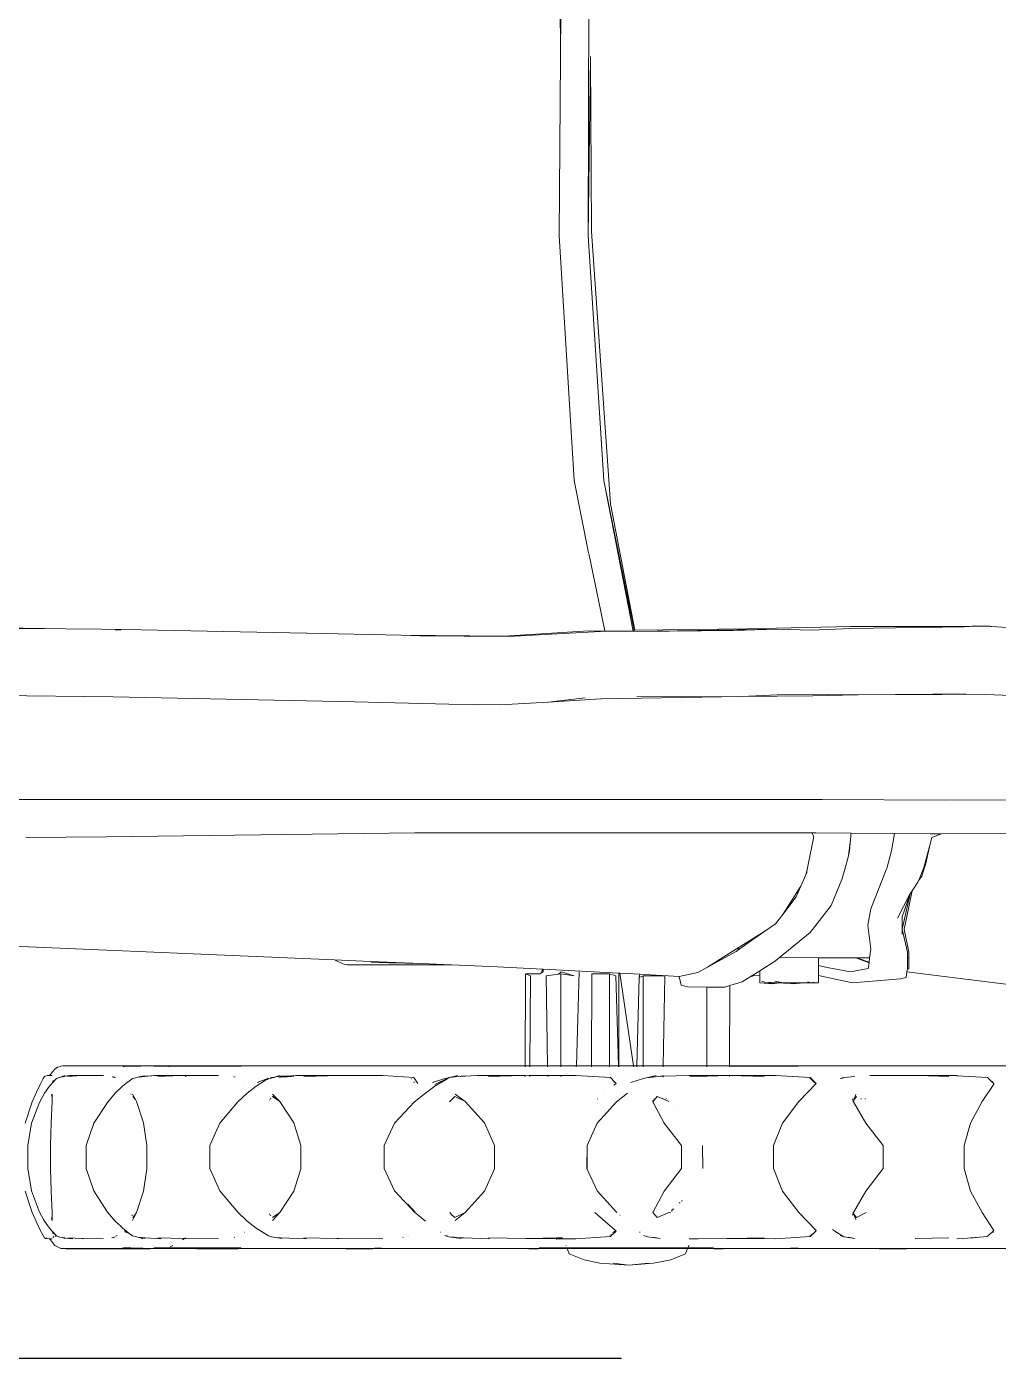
# Model space of a CAD drawing. Header units: metres. Extents: x 167 to 250, y 44 to 219.
# Drawn here: x 213.6885 to 213.88, y 102.3966 to 102.6591 of the extents above; entities that cross this region are included whole.
import ezdxf

# ---------------------------------------------------------------- set-up
doc = ezdxf.new("R2010")
doc.units = ezdxf.units.M
doc.linetypes.add('06-PT1-01$0$HIDDEN2', pattern=[0.1875, 0.125, -0.0625])
doc.layers.add('muros', color=5, linetype='Continuous', lineweight=25)

# ---------------------------------------------------------------- blocks, each defined once
blk = doc.blocks.new('vrefrefrf')
at = {"color": 251, "lineweight": 5, "true_color": 0x636466}
for p, q in [((212.02807, 104.09626), (212.02826, 104.0405)), ((212.0614, 104.07667), (212.05607, 104.03355)), ((212.02137, 104.07166), (212.02147, 104.04136)), ((212.07497, 104.06896), (212.07497, 104.03636)), ((211.98737, 104.06421), (211.98647, 104.05061)), ((212.11177, 104.06606), (212.11177, 104.04996)), ((212.00057, 104.05831), (212.00017, 104.04941)), ((212.11187, 104.05516), (212.11177, 104.04996)), ((212.07813, 104.0507), (212.0782, 104.05082)), ((212.07827, 104.05073), (212.07813, 104.05058)), ((212.07813, 104.0507), (212.07813, 104.05058)), ((212.07857, 104.05106), (212.07827, 104.05073)), ((212.07827, 104.05073), (212.07827, 104.05093)), ((212.07827, 104.05066), (212.07827, 104.05073)), ((212.07857, 104.05106), (212.07867, 104.05106)), ((212.08217, 104.04866), (212.07867, 104.05106)), ((212.10817, 104.05106), (212.10457, 104.04866)), ((212.10847, 104.05073), (212.10817, 104.05106)), ((212.10847, 104.05096), (212.10847, 104.05073)), ((212.10927, 104.04986), (212.10847, 104.05073)), ((211.98646, 104.05022), (211.98637, 104.04711)), ((211.98646, 104.05022), (211.98647, 104.05044)), ((211.98647, 104.04612), (211.98646, 104.05022)), ((211.98647, 104.05061), (211.98647, 104.05044)), ((212.00017, 104.04941), (212.0001, 104.04531)), ((212.07701, 104.04365), (212.07737, 104.04976)), ((212.0781, 104.05049), (212.07737, 104.04976)), ((212.07813, 104.05058), (212.0781, 104.05049)), ((212.08657, 104.04636), (212.08217, 104.04866)), ((212.10457, 104.04866), (212.10027, 104.04636)), ((212.10927, 104.04986), (212.10937, 104.04976)), ((212.10937, 104.04976), (212.1095, 104.04812)), ((212.1095, 104.04812), (212.1096, 104.04755)), ((212.11177, 104.04996), (212.11177, 104.04206)), ((211.98637, 104.04711), (211.98647, 104.04612)), ((211.98647, 104.04612), (211.98657, 104.04511)), ((211.98648, 104.04063), (211.98647, 104.04612)), ((212.00018, 104.04538), (212.0001, 104.04531)), ((212.0001, 104.04531), (212.00012, 104.04289)), ((212.08657, 104.04636), (212.09107, 104.04506)), ((212.09567, 104.04506), (212.10027, 104.04636)), ((212.1096, 104.04755), (212.10957, 104.0473)), ((212.10964, 104.04697), (212.10957, 104.0473)), ((212.10967, 104.04644), (212.10964, 104.04697)), ((212.10967, 104.04636), (212.10967, 104.04644)), ((212.10969, 104.04571), (212.10967, 104.04636)), ((212.10969, 104.04571), (212.10987, 104.04356)), ((211.98657, 104.04511), (211.98663, 104.04063)), ((212.00012, 104.04289), (212.00019, 104.04292)), ((212.00012, 104.04289), (212.00012, 104.04275)), ((212.00012, 104.04275), (212.00019, 104.04279)), ((212.00012, 104.04275), (212.00014, 104.04069)), ((212.07697, 104.04356), (212.07701, 104.04365)), ((212.07697, 104.04356), (212.07697, 104.03586)), ((212.09107, 104.04506), (212.09567, 104.04506)), ((211.98648, 104.04063), (211.98663, 104.04063)), ((211.98648, 104.04057), (211.98648, 104.04063)), ((211.98648, 104.04057), (211.98663, 104.04057)), ((211.98648, 104.0405), (211.98648, 104.04057)), ((211.98663, 104.0405), (211.98648, 104.0405)), ((211.98648, 104.0399), (211.98648, 104.0405)), ((211.98663, 104.04063), (211.98663, 104.04057)), ((211.98663, 104.04057), (211.98663, 104.0405)), ((211.98663, 104.0405), (211.98664, 104.0399)), ((212.00014, 104.04069), (212.0002, 104.04069)), ((212.00014, 104.04069), (212.00014, 104.04063)), ((212.00014, 104.04063), (212.00017, 104.0406)), ((212.00014, 104.04057), (212.00017, 104.0406)), ((212.00014, 104.04057), (212.0002, 104.04057)), ((212.00015, 104.03951), (212.00014, 104.04057)), ((212.00017, 104.0406), (212.0002, 104.04064)), ((212.00017, 104.0406), (212.0002, 104.04057)), ((212.0002, 104.04057), (212.00021, 104.03954)), ((212.02147, 104.04136), (212.02137, 104.01646)), ((212.02897, 104.03856), (212.02826, 104.0405)), ((212.02826, 104.0405), (212.02827, 104.03826)), ((212.07497, 104.03636), (212.07507, 104.04226)), ((212.07697, 104.03586), (212.07717, 104.04196)), ((212.10976, 104.03526), (212.10967, 104.04196)), ((212.11177, 104.04206), (212.11187, 104.03346)), ((212.11177, 104.04206), (212.11177, 104.02496)), ((211.98648, 104.0399), (211.98664, 104.0399)), ((211.98648, 104.03986), (211.98648, 104.0399)), ((211.98648, 104.03986), (211.98664, 104.03986)), ((211.98648, 104.0394), (211.98648, 104.03986)), ((211.98665, 104.0394), (211.98648, 104.0394)), ((211.98648, 104.03899), (211.98648, 104.0394)), ((211.98648, 104.03899), (211.98666, 104.03899)), ((211.98652, 104.0222), (211.98648, 104.03899)), ((211.98664, 104.0399), (211.98664, 104.03986)), ((211.98664, 104.03986), (211.98665, 104.0394)), ((211.98665, 104.0394), (211.98666, 104.03899)), ((211.98666, 104.03899), (211.98677, 104.03121)), ((212.00015, 104.03951), (212.00021, 104.03954)), ((212.00015, 104.03921), (212.00015, 104.03951)), ((212.00021, 104.03925), (212.00015, 104.03921)), ((212.00015, 104.03914), (212.00015, 104.03921)), ((212.00021, 104.03913), (212.00015, 104.03914)), ((212.00015, 104.03883), (212.00015, 104.03914)), ((212.00015, 104.03883), (212.00021, 104.03882)), ((212.00015, 104.03874), (212.00015, 104.03883)), ((212.00021, 104.03874), (212.00015, 104.03874)), ((212.00027, 104.02371), (212.00015, 104.03874)), ((212.00021, 104.03954), (212.00021, 104.03925)), ((212.00021, 104.03925), (212.00021, 104.03913)), ((212.00021, 104.03913), (212.00021, 104.03882)), ((212.00021, 104.03882), (212.00021, 104.03874)), ((212.00021, 104.03874), (212.00027, 104.02371)), ((212.02821, 104.03104), (212.02827, 104.03826)), ((212.03084, 104.03806), (212.02897, 104.03856)), ((212.03084, 104.03806), (212.034, 104.03743)), ((212.03507, 104.03696), (212.03084, 104.03806)), ((212.034, 104.03743), (212.03677, 104.03651)), ((212.03507, 104.03696), (212.0376, 104.03591)), ((212.03677, 104.03651), (212.0376, 104.03591)), ((212.0376, 104.03591), (212.03764, 104.03588)), ((212.03764, 104.03588), (212.03797, 104.03576)), ((212.03797, 104.03576), (212.03972, 104.03461)), ((212.03972, 104.03461), (212.04748, 104.03297)), ((212.04037, 104.03418), (212.03972, 104.03461)), ((212.07497, 104.03636), (212.07497, 104.00856)), ((212.07697, 104.02606), (212.07697, 104.03586)), ((212.10976, 104.03526), (212.10976, 104.03517)), ((212.04037, 104.03418), (212.04497, 104.03256)), ((212.04747, 104.03256), (212.04037, 104.03418)), ((212.04037, 104.03418), (212.04057, 104.03406)), ((212.04057, 104.03406), (212.04527, 104.03166)), ((212.04497, 104.03256), (212.04747, 104.03256)), ((212.05207, 104.03366), (212.04747, 104.03256)), ((212.04747, 104.03256), (212.04847, 104.03256)), ((212.04748, 104.03297), (212.05207, 104.03391)), ((212.05207, 104.03391), (212.05326, 104.03391)), ((212.05326, 104.03366), (212.05207, 104.03366)), ((212.05326, 104.03391), (212.05326, 104.03366)), ((212.05326, 104.03391), (212.05547, 104.03391)), ((212.05547, 104.03366), (212.05326, 104.03366)), ((212.05547, 104.03391), (212.05547, 104.03366)), ((212.05547, 104.03366), (212.05607, 104.03355)), ((212.05607, 104.03355), (212.05717, 104.03336)), ((212.05717, 104.03336), (212.05747, 104.03226)), ((212.05827, 104.02256), (212.05747, 104.03226)), ((212.11187, 104.02796), (212.11187, 104.03346)), ((211.98677, 104.03121), (211.98687, 104.02221)), ((212.02813, 104.02233), (212.02821, 104.03104)), ((212.02821, 104.03104), (212.03167, 104.03046)), ((212.03167, 104.03046), (212.03527, 104.02946)), ((212.03527, 104.02946), (212.03552, 104.02936)), ((212.03552, 104.02936), (212.04337, 104.02626)), ((212.08657, 104.02526), (212.09107, 104.02876)), ((212.09107, 104.02876), (212.09567, 104.02876)), ((212.09567, 104.02876), (212.10027, 104.02526)), ((212.11187, 104.02796), (212.11177, 104.02496)), ((212.04337, 104.02626), (212.04667, 104.02566)), ((212.04667, 104.02566), (212.05147, 104.02626)), ((212.05147, 104.02626), (212.05324, 104.02603)), ((212.05324, 104.02603), (212.05323, 104.02348)), ((212.05347, 104.02401), (212.05323, 104.02348)), ((212.05324, 104.02603), (212.05413, 104.02591)), ((212.05413, 104.02591), (212.05347, 104.02401)), ((212.05347, 104.02376), (212.05422, 104.0259)), ((212.05413, 104.02591), (212.05422, 104.0259)), ((212.05422, 104.0259), (212.05537, 104.02576)), ((212.05537, 104.02576), (212.05607, 104.02216)), ((212.08167, 104.02522), (212.08167, 104.02509)), ((212.08167, 104.02436), (212.08167, 104.02426)), ((212.08227, 104.02276), (212.08657, 104.02526)), ((212.10027, 104.02526), (212.10457, 104.02276)), ((212.10457, 104.02536), (212.10557, 104.02336)), ((212.11177, 104.02496), (212.11177, 104.00856)), ((211.987, 104.0013), (211.98652, 104.0222)), ((211.98687, 104.02221), (211.98727, 104.01441)), ((212.00017, 104.01461), (212.00027, 104.02361)), ((212.00027, 104.02371), (212.00027, 104.02361)), ((212.00027, 104.02361), (212.00047, 104.01461)), ((212.02807, 104.01516), (212.02813, 104.02228)), ((212.02848, 104.02224), (212.02813, 104.02233)), ((212.02813, 104.02228), (212.02813, 104.02233)), ((212.02848, 104.02224), (212.02813, 104.02228)), ((212.02887, 104.02226), (212.02848, 104.02224)), ((212.02938, 104.02219), (212.02887, 104.02226)), ((212.03167, 104.02196), (212.02938, 104.02219)), ((212.03267, 104.02176), (212.02938, 104.02219)), ((212.03267, 104.02176), (212.03167, 104.02196)), ((212.03567, 104.02094), (212.03267, 104.02176)), ((212.05323, 104.02323), (212.05321, 104.01571)), ((212.05323, 104.02323), (212.05347, 104.02376)), ((212.05323, 104.02348), (212.05323, 104.02323)), ((212.05607, 104.02216), (212.05517, 104.01746)), ((212.05727, 104.01786), (212.05827, 104.02256)), ((212.0772, 104.02228), (212.07707, 104.02306)), ((212.0772, 104.02228), (212.07737, 104.02086)), ((212.08077, 104.02326), (212.08194, 104.02287)), ((212.08194, 104.02287), (212.08117, 104.02336)), ((212.08167, 104.02269), (212.08167, 104.02256)), ((212.08175, 104.02269), (212.08192, 104.02256)), ((212.08194, 104.02287), (212.08227, 104.02276)), ((212.08208, 104.02273), (212.08214, 104.02274)), ((212.08227, 104.02266), (212.08214, 104.02274)), ((212.10457, 104.02276), (212.10486, 104.02286)), ((212.10469, 104.02274), (212.10457, 104.02266)), ((212.10475, 104.02273), (212.10469, 104.02274)), ((212.10484, 104.02256), (212.10504, 104.0227)), ((212.10557, 104.02336), (212.10486, 104.02286)), ((212.10486, 104.02286), (212.10597, 104.02326)), ((212.10507, 104.02256), (212.10507, 104.02269)), ((212.10947, 104.02086), (212.10977, 104.02306)), ((212.10977, 104.02306), (212.1095, 104.02173)), ((212.03747, 104.02046), (212.03567, 104.02094)), ((212.03747, 104.02046), (212.04267, 104.01826)), ((212.07737, 104.02086), (212.07757, 104.02006)), ((212.07757, 104.02006), (212.07746, 104.0207)), ((212.10847, 104.01932), (212.10797, 104.01856)), ((212.10947, 104.02086), (212.10847, 104.01932)), ((212.10847, 104.01932), (212.10847, 104.01918)), ((212.10947, 104.02086), (212.10917, 104.02011)), ((212.02137, 103.82229), (212.02137, 104.01646)), ((212.04817, 104.01406), (212.04267, 104.01826)), ((212.05517, 104.01746), (212.0548, 104.01571)), ((212.05678, 104.01571), (212.05727, 104.01786)), ((211.98727, 104.01441), (211.98706, 104.00742)), ((212.00027, 104.00741), (212.00017, 104.01461)), ((212.00047, 104.01461), (212.00057, 104.00031)), ((212.02807, 104.01437), (212.02807, 104.01516)), ((212.02807, 104.01437), (212.02877, 104.01476)), ((212.02807, 103.93446), (212.02807, 104.01437)), ((212.02877, 104.01476), (212.03477, 104.01361)), ((212.03577, 104.01335), (212.03477, 104.01361)), ((212.03477, 104.01361), (212.03577, 104.01341)), ((212.03577, 104.01341), (212.03607, 104.01336)), ((212.03653, 104.01316), (212.03577, 104.01335)), ((212.03607, 104.01336), (212.03653, 104.01316)), ((212.03653, 104.01316), (212.03882, 104.01217)), ((212.05318, 104.0079), (212.04817, 104.01406)), ((212.05321, 104.01571), (212.05318, 104.0079)), ((212.05321, 104.01571), (212.0548, 104.01571)), ((212.0548, 104.01571), (212.05678, 104.01571)), ((212.05678, 104.01571), (212.05827, 104.01571)), ((212.05806, 104.01381), (212.05817, 104.01381)), ((212.05812, 104.01481), (212.05827, 104.01431)), ((212.05817, 104.01381), (212.05812, 104.01351)), ((212.05827, 104.01431), (212.05817, 104.01381)), ((212.05817, 104.01381), (212.05827, 104.01381)), ((212.05827, 104.01571), (212.05827, 104.01431)), ((212.05827, 104.01381), (212.05827, 104.01431)), ((212.05827, 104.01381), (212.05827, 104.01271)), ((212.07697, 104.00706), (212.07737, 104.01406)), ((212.07857, 104.01526), (212.07737, 104.01406)), ((212.07742, 104.01401), (212.07785, 104.01444)), ((212.0778, 104.01429), (212.07785, 104.01444)), ((212.07785, 104.01444), (212.07795, 104.01454)), ((212.07791, 104.0144), (212.07795, 104.01454)), ((212.07795, 104.01454), (212.07827, 104.01486)), ((212.07827, 104.01486), (212.07857, 104.01516)), ((212.07827, 104.01476), (212.07827, 104.01486)), ((212.07857, 104.01526), (212.08217, 104.01176)), ((212.07857, 104.01516), (212.07862, 104.01511)), ((212.10457, 104.01176), (212.10817, 104.01526)), ((212.10827, 104.01516), (212.10817, 104.01526)), ((212.10827, 104.01516), (212.10821, 104.01511)), ((212.10827, 104.01516), (212.10847, 104.01496)), ((212.10847, 104.01496), (212.10847, 104.01483)), ((212.10847, 104.01496), (212.10937, 104.01406)), ((212.10847, 104.01496), (212.10932, 104.01401)), ((212.10937, 104.01406), (212.10987, 104.00706)), ((212.04448, 104.00852), (212.03882, 104.01217)), ((212.03882, 104.01217), (212.04097, 104.01126)), ((212.04097, 104.01126), (212.04448, 104.00852)), ((212.05847, 104.01061), (212.05827, 104.01271)), ((212.05827, 104.00881), (212.05827, 104.01271)), ((212.05837, 104.00971), (212.05847, 104.01061)), ((212.07497, 104.00856), (212.07507, 104.01166)), ((212.07507, 104.01166), (212.07507, 103.99782)), ((212.08217, 104.01176), (212.08657, 104.00846)), ((212.10027, 104.00846), (212.10457, 104.01176)), ((212.11167, 104.01166), (212.11177, 104.00856)), ((212.04448, 104.00852), (212.04637, 104.00706)), ((212.05387, 104.00706), (212.05318, 104.0079)), ((212.05827, 104.00866), (212.05808, 104.00758)), ((212.05827, 104.00832), (212.05808, 104.00758)), ((212.05827, 104.00881), (212.05837, 104.00971)), ((212.05827, 104.00866), (212.05827, 104.00881)), ((212.05837, 104.00871), (212.05827, 104.00832)), ((212.05827, 104.00832), (212.05827, 104.00866)), ((212.05827, 104.00781), (212.05827, 104.00832)), ((212.05827, 104.00781), (212.05847, 104.00651)), ((212.05827, 104.00654), (212.05827, 104.00781)), ((212.05837, 104.00871), (212.05837, 104.00971)), ((212.07497, 103.99782), (212.07497, 104.00856)), ((212.08657, 104.00846), (212.09107, 104.00666)), ((212.09567, 104.00666), (212.10027, 104.00846)), ((212.11177, 104.00326), (212.11177, 104.00856)), ((211.98706, 104.00742), (211.9873, 103.99864)), ((211.98706, 104.00742), (211.9875, 103.97921)), ((212.00057, 104.00031), (212.00027, 104.00741)), ((212.04637, 104.00706), (212.04775, 104.00511)), ((212.04775, 104.00511), (212.04991, 104.00206)), ((212.04968, 104.00204), (212.04775, 104.00511)), ((212.05584, 104.00391), (212.05387, 104.00706)), ((212.05808, 104.00758), (212.05797, 104.00691)), ((212.05797, 104.00431), (212.05827, 104.00531)), ((212.05827, 104.00654), (212.05816, 104.00587)), ((212.05827, 104.00581), (212.05817, 104.00582)), ((212.05827, 104.00601), (212.05827, 104.00654)), ((212.05847, 104.00651), (212.05827, 104.00391)), ((212.05847, 104.00651), (212.05827, 104.00581)), ((212.05827, 104.00601), (212.05847, 104.00651)), ((212.05827, 104.00581), (212.05827, 104.00601)), ((212.05827, 104.00581), (212.05827, 104.00531)), ((212.07701, 104.00706), (212.07697, 104.00456)), ((212.07697, 104.00706), (212.07697, 104.00456)), ((212.09107, 104.00666), (212.09567, 104.00666)), ((212.10987, 104.00706), (212.10977, 103.99786)), ((212.05584, 104.00391), (212.0567, 104.00391)), ((212.05706, 104.00196), (212.05584, 104.00391)), ((212.05687, 104.00266), (212.0567, 104.00391)), ((212.0567, 104.00391), (212.05827, 104.00391)), ((212.05706, 104.00196), (212.05687, 104.00266)), ((212.07697, 103.99786), (212.07717, 104.00476)), ((212.07697, 104.00456), (212.07697, 103.99786)), ((212.10967, 104.00476), (212.10977, 103.99786)), ((212.11177, 104.00326), (212.11187, 103.99656)), ((212.11177, 104.00326), (212.11177, 103.99386)), ((211.98722, 103.97877), (211.987, 104.0013)), ((212.00069, 103.97917), (212.00057, 104.00031)), ((212.00107, 103.972), (212.00057, 104.00031)), ((212.04991, 104.00206), (212.04968, 104.00204)), ((212.05144, 103.99924), (212.04968, 104.00204)), ((212.04991, 104.00206), (212.05144, 103.9999)), ((212.05144, 103.99924), (212.05144, 103.9999)), ((212.05144, 103.9999), (212.05197, 103.99916)), ((212.05807, 104.00036), (212.05706, 104.00196)), ((212.05884, 103.9979), (212.05807, 104.00036)), ((211.9873, 103.99864), (211.9875, 103.97921)), ((212.05513, 103.99337), (212.05144, 103.99924)), ((212.05197, 103.99916), (212.05513, 103.99337)), ((212.05917, 103.99686), (212.05884, 103.9979)), ((212.05884, 103.9979), (212.07497, 103.99782)), ((212.07497, 103.99321), (212.07497, 103.99782)), ((212.07497, 103.99782), (212.07507, 103.99782)), ((212.07507, 103.99782), (212.07517, 103.99782)), ((212.077, 103.99781), (212.07697, 103.99786)), ((212.07697, 103.99781), (212.07697, 103.99786)), ((212.07697, 103.99781), (212.077, 103.99781)), ((212.07697, 103.99776), (212.07697, 103.99781)), ((212.07697, 103.99321), (212.07697, 103.99776)), ((212.07708, 103.99321), (212.07697, 103.99776)), ((212.077, 103.99781), (212.07717, 103.99781)), ((212.10977, 103.99786), (212.10976, 103.99726)), ((212.10976, 103.99726), (212.10985, 103.99142)), ((212.05912, 103.99321), (212.05917, 103.99686)), ((212.11168, 103.98942), (212.11167, 103.99456)), ((212.11177, 103.98938), (212.11187, 103.99466)), ((212.11181, 103.98937), (212.11187, 103.99466)), ((212.11187, 103.99656), (212.11187, 103.99466)), ((212.05513, 103.99337), (212.05617, 103.99146)), ((212.05907, 103.98936), (212.05912, 103.99321)), ((212.05912, 103.99321), (212.07497, 103.99321)), ((212.07497, 103.99321), (212.07517, 103.99321)), ((212.07497, 103.99321), (212.07497, 103.98447)), ((212.07697, 103.98966), (212.07697, 103.99321)), ((212.07697, 103.99321), (212.07708, 103.99321)), ((212.07717, 103.98986), (212.07708, 103.99321)), ((212.07708, 103.99321), (212.07717, 103.99321)), ((212.09107, 103.99236), (212.09569, 103.9924)), ((212.11177, 103.99386), (212.11177, 103.99358)), ((212.11177, 103.99358), (212.11177, 103.99346)), ((212.11177, 103.99346), (212.11177, 103.99326)), ((212.11177, 103.99326), (212.11177, 103.9932)), ((212.11177, 103.9932), (212.11177, 103.99316)), ((212.11177, 103.99316), (212.11177, 103.98938)), ((212.05609, 103.99062), (212.05607, 103.99061)), ((212.05617, 103.99146), (212.05697, 103.98766)), ((212.05907, 103.98936), (212.05877, 103.98806)), ((212.07706, 103.98443), (212.07697, 103.98966)), ((212.10991, 103.99142), (212.10985, 103.99142)), ((212.10985, 103.99142), (212.10987, 103.98966)), ((212.11147, 103.98951), (212.11117, 103.98965)), ((212.11167, 103.97696), (212.11168, 103.98942)), ((212.11177, 103.98938), (212.11168, 103.98942)), ((212.11181, 103.98937), (212.11177, 103.98938)), ((212.11177, 103.98586), (212.11177, 103.98938)), ((212.11287, 103.98891), (212.11181, 103.98937)), ((212.05679, 103.98431), (212.05697, 103.98766)), ((212.05697, 103.98766), (212.05691, 103.9877)), ((212.05877, 103.98806), (212.05697, 103.98766)), ((212.08407, 103.9875), (212.08407, 103.98756)), ((212.08657, 103.98466), (212.09107, 103.98816)), ((212.09107, 103.98816), (212.09567, 103.98816)), ((212.09567, 103.98816), (212.10027, 103.98466)), ((212.10217, 103.98811), (212.10217, 103.98831)), ((212.10255, 103.98772), (212.10257, 103.9879)), ((212.10257, 103.9877), (212.10257, 103.9879)), ((212.10387, 103.98657), (212.10387, 103.98637)), ((212.10387, 103.98657), (212.10389, 103.98635)), ((212.10403, 103.9862), (212.10404, 103.98639)), ((212.11407, 103.98601), (212.11287, 103.98891)), ((212.05655, 103.97977), (212.05677, 103.98408)), ((212.05677, 103.98412), (212.05678, 103.98427)), ((212.05684, 103.98412), (212.05677, 103.98412)), ((212.05677, 103.98408), (212.05677, 103.98412)), ((212.05685, 103.98407), (212.05677, 103.98408)), ((212.05679, 103.98431), (212.05678, 103.98427)), ((212.05687, 103.98481), (212.05684, 103.98412)), ((212.05684, 103.98412), (212.05685, 103.98407)), ((212.05685, 103.98407), (212.05687, 103.98041)), ((212.05687, 103.98481), (212.07497, 103.98447)), ((212.07497, 103.98447), (212.07517, 103.98447)), ((212.07497, 103.98447), (212.07497, 103.98041)), ((212.07697, 103.98443), (212.07706, 103.98443)), ((212.07707, 103.98386), (212.07706, 103.98443)), ((212.07706, 103.98443), (212.07726, 103.98443)), ((212.07712, 103.98349), (212.07707, 103.98386)), ((212.08167, 103.98441), (212.08117, 103.98326)), ((212.08217, 103.98556), (212.08167, 103.98446)), ((212.08167, 103.98496), (212.08167, 103.98509)), ((212.08167, 103.98441), (212.08167, 103.98446)), ((212.08657, 103.98466), (212.08227, 103.98236)), ((212.10457, 103.98236), (212.10027, 103.98466)), ((212.10417, 103.98607), (212.10417, 103.98627)), ((212.10453, 103.9857), (212.10453, 103.9859)), ((212.10489, 103.98488), (212.10457, 103.98556)), ((212.10489, 103.98488), (212.10557, 103.98326)), ((212.10947, 103.98136), (212.10977, 103.98386)), ((212.10977, 103.98386), (212.10951, 103.98238)), ((212.11167, 103.97696), (212.11177, 103.98586)), ((212.11177, 103.96508), (212.11177, 103.98586)), ((212.11407, 103.98601), (212.11477, 103.98251)), ((212.07697, 103.98306), (212.07732, 103.98177)), ((212.07737, 103.98136), (212.07697, 103.98306)), ((212.07712, 103.98349), (212.07732, 103.98177)), ((212.07732, 103.98177), (212.07737, 103.98136)), ((212.07737, 103.98136), (212.07757, 103.98046)), ((212.08227, 103.98236), (212.08117, 103.98326)), ((212.08167, 103.98258), (212.08167, 103.98264)), ((212.08189, 103.98253), (212.08205, 103.98237)), ((212.08227, 103.98236), (212.08222, 103.98228)), ((212.08374, 103.98308), (212.08227, 103.98236)), ((212.10557, 103.98326), (212.10457, 103.98236)), ((212.10947, 103.98136), (212.10917, 103.98046)), ((212.10927, 103.98105), (212.10926, 103.981)), ((212.11477, 103.98251), (212.11517, 103.97751)), ((212.11517, 103.97751), (212.11477, 103.98151)), ((211.98727, 103.97861), (211.95707, 103.97251)), ((211.98747, 103.97841), (211.95707, 103.97251)), ((211.96182, 103.97384), (211.98722, 103.97877)), ((211.98747, 103.97841), (211.98727, 103.97861)), ((211.98737, 103.97271), (211.98747, 103.97841)), ((211.9875, 103.97921), (211.98747, 103.97841)), ((211.98747, 103.97841), (211.98747, 103.97301)), ((212.05634, 103.97572), (212.05655, 103.97977)), ((212.05634, 103.97572), (212.07497, 103.97844)), ((212.05717, 103.97961), (212.05655, 103.97977)), ((212.05717, 103.97961), (212.05687, 103.98041)), ((212.07497, 103.98041), (212.05687, 103.98041)), ((212.07497, 103.97912), (212.05717, 103.97961)), ((212.07517, 103.98041), (212.07497, 103.98041)), ((212.07497, 103.98041), (212.07497, 103.97912)), ((212.07517, 103.97911), (212.07497, 103.97912)), ((212.07497, 103.97912), (212.07497, 103.97844)), ((212.07497, 103.97844), (212.07517, 103.97847)), ((212.07497, 103.97844), (212.07497, 103.9755)), ((212.07757, 103.98046), (212.07837, 103.97796)), ((212.10847, 103.97979), (212.10847, 103.97968)), ((212.05633, 103.97549), (212.05634, 103.97572)), ((212.08227, 103.97506), (212.08047, 103.97726)), ((212.10507, 103.9757), (212.10507, 103.97579)), ((212.11167, 103.96504), (212.11167, 103.97696)), ((212.11517, 103.97751), (212.11477, 103.97441)), ((212.11517, 103.97751), (212.11477, 103.97171)), ((211.90696, 103.96998), (211.96182, 103.97384)), ((211.98747, 103.97301), (211.98853, 103.95325)), ((212.05554, 103.96027), (212.05633, 103.97549)), ((212.07497, 103.9755), (212.05633, 103.97549)), ((212.05687, 103.97491), (212.05647, 103.97361)), ((212.05647, 103.97011), (212.05647, 103.97361)), ((212.05647, 103.97361), (212.07497, 103.97361)), ((212.07497, 103.97542), (212.05687, 103.97491)), ((212.07517, 103.9755), (212.07497, 103.9755)), ((212.07497, 103.9755), (212.07497, 103.97542)), ((212.07517, 103.97542), (212.07497, 103.97542)), ((212.07497, 103.97542), (212.07497, 103.97361)), ((212.07497, 103.97361), (212.07517, 103.97361)), ((212.07497, 103.97361), (212.07497, 103.97001)), ((212.07697, 103.96686), (212.07737, 103.97386)), ((212.07708, 103.97548), (212.07706, 103.97548)), ((212.07737, 103.97386), (212.07825, 103.97463)), ((212.07745, 103.97361), (212.07751, 103.97361)), ((212.07825, 103.97463), (212.07824, 103.97468)), ((212.07825, 103.97463), (212.07827, 103.97471)), ((212.07838, 103.97463), (212.07825, 103.97463)), ((212.07827, 103.97456), (212.07825, 103.97463)), ((212.07827, 103.97471), (212.07857, 103.97496)), ((212.07827, 103.97456), (212.07827, 103.9745)), ((212.07881, 103.97467), (212.07857, 103.97496)), ((212.07871, 103.97461), (212.07866, 103.97463)), ((212.07871, 103.97461), (212.07885, 103.97462)), ((212.07885, 103.97462), (212.07881, 103.97448)), ((212.08657, 103.97116), (212.08227, 103.97506)), ((212.10447, 103.97506), (212.10017, 103.97116)), ((212.10451, 103.97511), (212.10451, 103.97506)), ((212.10457, 103.97066), (212.10817, 103.97486)), ((212.10827, 103.97496), (212.10817, 103.97486)), ((212.10827, 103.97496), (212.10847, 103.97476)), ((212.10847, 103.97443), (212.10829, 103.97475)), ((212.10847, 103.97476), (212.10847, 103.97479)), ((212.10847, 103.97476), (212.10897, 103.97425)), ((212.10847, 103.97443), (212.10847, 103.97461)), ((212.10847, 103.97436), (212.10847, 103.97443)), ((212.10847, 103.97436), (212.10858, 103.97425)), ((212.10897, 103.97425), (212.10893, 103.9744)), ((212.10897, 103.97425), (212.109, 103.97416)), ((212.10913, 103.97369), (212.109, 103.97416)), ((212.109, 103.97416), (212.10937, 103.97386)), ((212.10937, 103.97386), (212.10987, 103.96686)), ((211.95707, 103.97251), (211.90777, 103.96931)), ((211.98737, 103.97271), (211.97179, 103.9695)), ((211.98747, 103.96841), (211.98737, 103.97271)), ((212.00108, 103.97195), (212.00107, 103.972)), ((212.00108, 103.97195), (212.00107, 103.97191)), ((212.00177, 103.96131), (212.00107, 103.97191)), ((212.08057, 103.97248), (212.08057, 103.97252)), ((212.08167, 103.97126), (212.08167, 103.97123)), ((212.09107, 103.96916), (212.08657, 103.97116)), ((212.10017, 103.97116), (212.09567, 103.96906)), ((212.11477, 103.97171), (212.11407, 103.96851)), ((211.90777, 103.96931), (211.84157, 103.96951)), ((211.87192, 103.96978), (211.87167, 103.96978)), ((211.87192, 103.96978), (211.90696, 103.96998)), ((211.90777, 103.96931), (211.87192, 103.96978)), ((211.95707, 103.96651), (211.97165, 103.96939)), ((211.98847, 103.95241), (211.98747, 103.96841)), ((212.00177, 103.96131), (212.00087, 103.96871)), ((212.07497, 103.97001), (212.05647, 103.97011)), ((212.07517, 103.97001), (212.07497, 103.97001)), ((212.07497, 103.97001), (212.07497, 103.96696)), ((212.09107, 103.96916), (212.09567, 103.96906)), ((212.09107, 103.96916), (212.09567, 103.96916)), ((212.11407, 103.96851), (212.11287, 103.96551)), ((211.90777, 103.96351), (211.95707, 103.96651)), ((212.05607, 103.96751), (212.07497, 103.96696)), ((212.05607, 103.96389), (212.05687, 103.96651)), ((212.05687, 103.96651), (212.05647, 103.96381)), ((212.07497, 103.96696), (212.07517, 103.96695)), ((212.07497, 103.96381), (212.07497, 103.96696)), ((212.07697, 103.96381), (212.07697, 103.96686)), ((212.10987, 103.96686), (212.10987, 103.96293)), ((212.11123, 103.96487), (212.11117, 103.96484)), ((212.11177, 103.96508), (212.11167, 103.96504)), ((212.11167, 103.95946), (212.11167, 103.96504)), ((212.1118, 103.96509), (212.11177, 103.96508)), ((212.11187, 103.95926), (212.11177, 103.96508)), ((212.11177, 103.95076), (212.11177, 103.96508)), ((212.11287, 103.96551), (212.1118, 103.96509)), ((212.11187, 103.95926), (212.1118, 103.96509)), ((211.87195, 103.96374), (211.85164, 103.96365)), ((211.86237, 103.96381), (211.87195, 103.96374)), ((211.87195, 103.96374), (211.90777, 103.96351)), ((212.05607, 103.96389), (212.05653, 103.96338)), ((212.05647, 103.96381), (212.07497, 103.96381)), ((212.05653, 103.96338), (212.05647, 103.96381)), ((212.05687, 103.96091), (212.05653, 103.96338)), ((212.07497, 103.96381), (212.07517, 103.96381)), ((212.07497, 103.96116), (212.07497, 103.96381)), ((212.07697, 103.96381), (212.07717, 103.96381)), ((212.07697, 103.96119), (212.07697, 103.96381)), ((212.10967, 103.96416), (212.10967, 103.96294)), ((212.10967, 103.96294), (212.10971, 103.96294)), ((212.10967, 103.96294), (212.10977, 103.95741)), ((212.10987, 103.96293), (212.10977, 103.95741)), ((212.10987, 103.96293), (212.10995, 103.96293)), ((212.00227, 103.95161), (212.00177, 103.96131)), ((212.05507, 103.95111), (212.05553, 103.96013)), ((212.05553, 103.96013), (212.05554, 103.96021)), ((212.05553, 103.96013), (212.05624, 103.95996)), ((212.05554, 103.96027), (212.05604, 103.96025)), ((212.05554, 103.96021), (212.05554, 103.96027)), ((212.05554, 103.96021), (212.05604, 103.96025)), ((212.05604, 103.96025), (212.05608, 103.96021)), ((212.05624, 103.95996), (212.05608, 103.96021)), ((212.05647, 103.95961), (212.05624, 103.95996)), ((212.05647, 103.95671), (212.05647, 103.95961)), ((212.07497, 103.96116), (212.05687, 103.96091)), ((212.07517, 103.96116), (212.07497, 103.96116)), ((212.07497, 103.96116), (212.07497, 103.95762)), ((212.07717, 103.96119), (212.07697, 103.96119)), ((212.07697, 103.95761), (212.07697, 103.96119)), ((212.05687, 103.95771), (212.05647, 103.95671)), ((212.05687, 103.95771), (212.07497, 103.95762)), ((212.07497, 103.95762), (212.07517, 103.95762)), ((212.07497, 103.95668), (212.07497, 103.95762)), ((212.07697, 103.95761), (212.07717, 103.95761)), ((212.07697, 103.95736), (212.07697, 103.95761)), ((212.07698, 103.95668), (212.07697, 103.95736)), ((212.10976, 103.9568), (212.10967, 103.94926)), ((212.10977, 103.95736), (212.10976, 103.9568)), ((212.10977, 103.95741), (212.10977, 103.95736)), ((212.11187, 103.95736), (212.11177, 103.95076)), ((212.11187, 103.95926), (212.11187, 103.95736)), ((212.05647, 103.95671), (212.07497, 103.95662)), ((212.07497, 103.95668), (212.05647, 103.95671)), ((212.07497, 103.95668), (212.07497, 103.95662)), ((212.07517, 103.95668), (212.07497, 103.95668)), ((212.07497, 103.95662), (212.07517, 103.95662)), ((212.07497, 103.94226), (212.07497, 103.95662)), ((212.07698, 103.95668), (212.07697, 103.95661)), ((212.07697, 103.95661), (212.07717, 103.95661)), ((212.07697, 103.95661), (212.07697, 103.95616)), ((212.07717, 103.94926), (212.07697, 103.95616)), ((212.07697, 103.94696), (212.07697, 103.95616)), ((212.07717, 103.95668), (212.07698, 103.95668)), ((211.98827, 103.93171), (211.98847, 103.95241)), ((211.98853, 103.95325), (211.98838, 103.93549)), ((212.00217, 103.94131), (212.00227, 103.95161)), ((212.05507, 103.95111), (212.05467, 103.94182)), ((212.09107, 103.95046), (212.08647, 103.94846)), ((212.09577, 103.95046), (212.09107, 103.95046)), ((212.10027, 103.94846), (212.09577, 103.95046)), ((212.10987, 103.94946), (212.10967, 103.9442)), ((212.11177, 103.92906), (212.11177, 103.95076)), ((212.07697, 103.94696), (212.07704, 103.9457)), ((212.08217, 103.94456), (212.08647, 103.94846)), ((212.10027, 103.94846), (212.10457, 103.94456)), ((212.07704, 103.9457), (212.07716, 103.94361)), ((212.07707, 103.94376), (212.07704, 103.9457)), ((212.07707, 103.94376), (212.07735, 103.9414)), ((212.08067, 103.94256), (212.08217, 103.94456)), ((212.08117, 103.94246), (212.08217, 103.94456)), ((212.10457, 103.94456), (212.10557, 103.94246)), ((212.10457, 103.94456), (212.10617, 103.94256)), ((212.10947, 103.94126), (212.10977, 103.94376)), ((212.10977, 103.94376), (212.1096, 103.94283)), ((212.10967, 103.94366), (212.1096, 103.94283)), ((212.10967, 103.9442), (212.10967, 103.94366)), ((212.00169, 103.92238), (212.00217, 103.94131)), ((212.05467, 103.94182), (212.05441, 103.93578)), ((212.05467, 103.92081), (212.05467, 103.94182)), ((212.07507, 103.92636), (212.07497, 103.94226)), ((212.07497, 103.94226), (212.07497, 103.89386)), ((212.07735, 103.9414), (212.07697, 103.94306)), ((212.07737, 103.94126), (212.07735, 103.9414)), ((212.0774, 103.9412), (212.07737, 103.94126)), ((212.0774, 103.9412), (212.07739, 103.94124)), ((212.07877, 103.93846), (212.0774, 103.9412)), ((212.0774, 103.9412), (212.07757, 103.94046)), ((212.07907, 103.93846), (212.07757, 103.94106)), ((212.08167, 103.94201), (212.08117, 103.94246)), ((212.08167, 103.94196), (212.08167, 103.94201)), ((212.08173, 103.94194), (212.08167, 103.94196)), ((212.08173, 103.94194), (212.08171, 103.94192)), ((212.08178, 103.94188), (212.08173, 103.94194)), ((212.08178, 103.94188), (212.08176, 103.94186)), ((212.08217, 103.94146), (212.08178, 103.94188)), ((212.08227, 103.94136), (212.08217, 103.94146)), ((212.10457, 103.94146), (212.10501, 103.94184)), ((212.10501, 103.94184), (212.10498, 103.94187)), ((212.10501, 103.94184), (212.10506, 103.94189)), ((212.10506, 103.94189), (212.10503, 103.94192)), ((212.10507, 103.94196), (212.10506, 103.94189)), ((212.10507, 103.94196), (212.10557, 103.94246)), ((212.10947, 103.94126), (212.10917, 103.94046)), ((212.10924, 103.94086), (212.10917, 103.94046)), ((212.10928, 103.94107), (212.10925, 103.9409)), ((212.10947, 103.94126), (212.10952, 103.94237)), ((212.1096, 103.94283), (212.10952, 103.94237)), ((212.07837, 103.93796), (212.07757, 103.94046)), ((212.08047, 103.93656), (212.07907, 103.93846)), ((212.10847, 103.93968), (212.10847, 103.93963)), ((211.98838, 103.93549), (211.98827, 103.93171)), ((212.05441, 103.93578), (212.05396, 103.92542)), ((212.05441, 103.93578), (212.05417, 103.92581)), ((212.08227, 103.93436), (212.08047, 103.93656)), ((212.10627, 103.93656), (212.10447, 103.93436)), ((212.02887, 103.87236), (212.02807, 103.93446)), ((212.07697, 103.92796), (212.07737, 103.93426)), ((212.07737, 103.93426), (212.07857, 103.93506)), ((212.07762, 103.93376), (212.07764, 103.93381)), ((212.07827, 103.93438), (212.07827, 103.93419)), ((212.08227, 103.93436), (212.08657, 103.93036)), ((212.10447, 103.93436), (212.10257, 103.9326)), ((212.10257, 103.93276), (212.10257, 103.9326)), ((212.10285, 103.93304), (212.10447, 103.93447)), ((212.10945, 103.9332), (212.10943, 103.93325)), ((211.98787, 103.91267), (211.98827, 103.93171)), ((212.08657, 103.93036), (212.09107, 103.92826)), ((212.09567, 103.92826), (212.10017, 103.93036)), ((212.10217, 103.93221), (212.10017, 103.93036)), ((212.10257, 103.9326), (212.10217, 103.93221)), ((212.10217, 103.93221), (212.10217, 103.93236)), ((212.10955, 103.932), (212.10953, 103.93209)), ((212.07697, 103.91926), (212.07697, 103.92796)), ((212.09107, 103.92826), (212.09567, 103.92826)), ((212.10987, 103.92796), (212.10977, 103.91916)), ((212.11177, 103.92906), (212.11167, 103.92636)), ((212.11177, 103.92906), (212.11187, 103.92596)), ((212.11177, 103.91196), (212.11177, 103.92906)), ((212.05396, 103.92542), (212.05365, 103.91828)), ((212.05396, 103.92542), (212.05417, 103.92581)), ((212.11187, 103.92596), (212.11187, 103.92056)), ((212.00169, 103.92238), (212.00067, 103.87371)), ((212.05365, 103.91828), (212.05447, 103.91991)), ((212.05467, 103.92081), (212.05447, 103.91991)), ((212.07717, 103.91206), (212.07697, 103.91926)), ((212.07697, 103.91046), (212.07697, 103.91926)), ((212.11187, 103.92056), (212.11177, 103.91196)), ((212.05365, 103.91828), (212.05079, 103.85183)), ((212.10978, 103.91873), (212.10967, 103.91206)), ((212.10977, 103.91906), (212.10977, 103.91916)), ((212.10977, 103.91906), (212.10978, 103.91883)), ((212.10978, 103.91878), (212.10978, 103.91883)), ((212.10978, 103.91873), (212.10978, 103.91878)), ((211.9871, 103.87598), (211.98787, 103.91264)), ((211.98787, 103.91264), (211.98787, 103.91267)), ((212.09107, 103.91146), (212.08647, 103.91006)), ((212.09577, 103.91146), (212.09107, 103.91146)), ((212.10027, 103.91006), (212.09577, 103.91146)), ((212.10987, 103.91256), (212.10967, 103.90746)), ((212.11177, 103.90406), (212.11177, 103.91196)), ((212.07697, 103.91046), (212.07703, 103.90953)), ((212.07703, 103.90953), (212.07718, 103.90729)), ((212.07707, 103.90766), (212.07703, 103.90953)), ((212.07726, 103.90739), (212.07717, 103.91006)), ((212.08217, 103.90726), (212.08647, 103.91006)), ((212.10027, 103.91006), (212.10457, 103.90726)), ((212.07697, 103.90716), (212.07724, 103.90636)), ((212.07707, 103.90746), (212.07707, 103.90766)), ((212.07712, 103.90738), (212.07707, 103.90746)), ((212.07724, 103.90636), (212.07712, 103.90738)), ((212.07724, 103.90636), (212.07725, 103.90626)), ((212.07725, 103.90626), (212.07734, 103.90595)), ((212.07726, 103.90739), (212.07727, 103.90716)), ((212.07728, 103.90702), (212.07727, 103.90712)), ((212.07734, 103.90595), (212.07733, 103.9062)), ((212.07734, 103.90572), (212.07734, 103.90595)), ((212.07734, 103.90595), (212.0775, 103.90544)), ((212.08067, 103.90576), (212.08217, 103.90726)), ((212.08117, 103.90576), (212.08217, 103.90726)), ((212.0812, 103.90601), (212.08117, 103.90596)), ((212.08117, 103.90596), (212.08117, 103.90576)), ((212.10457, 103.90726), (212.10557, 103.90576)), ((212.10457, 103.90726), (212.10617, 103.90576)), ((212.10947, 103.90556), (212.10977, 103.90766)), ((212.10961, 103.90693), (212.10947, 103.90556)), ((212.10977, 103.90766), (212.10961, 103.90693)), ((212.10967, 103.90746), (212.10961, 103.90693)), ((212.07736, 103.90564), (212.07734, 103.90572)), ((212.07737, 103.90556), (212.07736, 103.90564)), ((212.07737, 103.90556), (212.07747, 103.90539)), ((212.07745, 103.90532), (212.07747, 103.90539)), ((212.07757, 103.90496), (212.07745, 103.90532)), ((212.07752, 103.90532), (212.07747, 103.90539)), ((212.07774, 103.90466), (212.07757, 103.90496)), ((212.07757, 103.90486), (212.07757, 103.90496)), ((212.07757, 103.90486), (212.07837, 103.90266)), ((212.07774, 103.90466), (212.07777, 103.90457)), ((212.07907, 103.90246), (212.07777, 103.90457)), ((212.08167, 103.90541), (212.0816, 103.90537)), ((212.08167, 103.90546), (212.08167, 103.90541)), ((212.08169, 103.90543), (212.08167, 103.90541)), ((212.08167, 103.90541), (212.08167, 103.9053)), ((212.08185, 103.90514), (212.08193, 103.90519)), ((212.10493, 103.90512), (212.10482, 103.90519)), ((212.10517, 103.90535), (212.10507, 103.90541)), ((212.10507, 103.90526), (212.10507, 103.90541)), ((212.10927, 103.90496), (212.10767, 103.90246)), ((212.10947, 103.90556), (212.10927, 103.90496)), ((212.11177, 103.90406), (212.11187, 103.89886)), ((212.11177, 103.88606), (212.11177, 103.90406)), ((212.08047, 103.90066), (212.07907, 103.90246)), ((212.08227, 103.89876), (212.08047, 103.90066)), ((212.10627, 103.90066), (212.10447, 103.89876)), ((212.10767, 103.90246), (212.10627, 103.90066)), ((212.07507, 103.89946), (212.07507, 103.88936)), ((212.07723, 103.89792), (212.07722, 103.89784)), ((212.07724, 103.89814), (212.07727, 103.89827)), ((212.07827, 103.90003), (212.07827, 103.90008)), ((212.08227, 103.89876), (212.08657, 103.89516)), ((212.10017, 103.89516), (212.10447, 103.89876)), ((212.10847, 103.90007), (212.10847, 103.90011)), ((212.10945, 103.8989), (212.10942, 103.89894)), ((212.10954, 103.89805), (212.10951, 103.89814)), ((212.11167, 103.89946), (212.11167, 103.88483)), ((212.11187, 103.89886), (212.11187, 103.89056)), ((212.08657, 103.89516), (212.09107, 103.89316)), ((212.09567, 103.89316), (212.10017, 103.89516)), ((212.07497, 103.89386), (212.07507, 103.88936)), ((212.07497, 103.89386), (212.07497, 103.88796)), ((212.07697, 103.89486), (212.07697, 103.88806)), ((212.09107, 103.89316), (212.09567, 103.89316)), ((212.10987, 103.89486), (212.10976, 103.88807)), ((212.11187, 103.89056), (212.11177, 103.88606)), ((212.07497, 103.88796), (212.07507, 103.88483)), ((212.07497, 103.88506), (212.07497, 103.88796)), ((212.07507, 103.88483), (212.07507, 103.88936)), ((212.07697, 103.88806), (212.07717, 103.88841)), ((212.07697, 103.88726), (212.07697, 103.88806)), ((212.07717, 103.88266), (212.07697, 103.88726)), ((212.07697, 103.88196), (212.07697, 103.88726)), ((212.10967, 103.88824), (212.10976, 103.88807)), ((212.10977, 103.88786), (212.10967, 103.88266)), ((212.10977, 103.88786), (212.10976, 103.88807)), ((212.10987, 103.8879), (212.11003, 103.88762)), ((212.07498, 103.88468), (212.07497, 103.88506)), ((212.07497, 103.88466), (212.07498, 103.88468)), ((212.07497, 103.88166), (212.07497, 103.88466)), ((212.07498, 103.88468), (212.07505, 103.8848)), ((212.07507, 103.88483), (212.07505, 103.8848)), ((212.07505, 103.8848), (212.07507, 103.88376)), ((212.07507, 103.88483), (212.07517, 103.885)), ((212.11117, 103.88568), (212.11147, 103.88517)), ((212.11167, 103.88483), (212.11177, 103.88466)), ((212.11167, 103.88186), (212.11167, 103.88483)), ((212.11177, 103.88606), (212.11177, 103.88466)), ((212.11177, 103.88316), (212.11177, 103.88466)), ((212.07507, 103.88186), (212.07507, 103.88376)), ((212.07697, 103.88196), (212.07702, 103.8814)), ((212.10987, 103.88336), (212.10967, 103.8802)), ((212.11167, 103.87726), (212.11177, 103.88216)), ((212.11177, 103.88216), (212.11177, 103.88316)), ((212.11177, 103.88316), (212.11187, 103.88116)), ((212.11177, 103.87556), (212.11177, 103.88216)), ((212.07497, 103.88166), (212.07501, 103.8802)), ((212.07501, 103.8802), (212.07497, 103.87896)), ((212.07501, 103.8802), (212.07503, 103.87927)), ((212.07503, 103.87927), (212.07503, 103.87909)), ((212.07507, 103.87726), (212.07503, 103.87909)), ((212.07702, 103.8814), (212.07702, 103.88135)), ((212.07702, 103.88135), (212.07703, 103.88131)), ((212.07703, 103.88131), (212.07703, 103.88124)), ((212.07703, 103.88124), (212.07718, 103.87947)), ((212.07707, 103.87996), (212.07703, 103.88124)), ((212.07718, 103.87947), (212.07707, 103.87996)), ((212.07707, 103.87956), (212.07707, 103.87996)), ((212.07723, 103.87889), (212.07707, 103.87956)), ((212.07721, 103.87936), (212.07718, 103.87947)), ((212.0772, 103.87929), (212.07721, 103.87936)), ((212.0772, 103.87929), (212.07725, 103.87919)), ((212.0773, 103.87897), (212.07728, 103.87907)), ((212.08217, 103.87836), (212.08647, 103.87976)), ((212.09107, 103.88046), (212.08647, 103.87976)), ((212.09577, 103.88046), (212.09107, 103.88046)), ((212.10027, 103.87976), (212.09577, 103.88046)), ((212.10027, 103.87976), (212.10457, 103.87836)), ((212.10957, 103.87937), (212.10967, 103.87986)), ((212.10961, 103.87939), (212.10957, 103.87937)), ((212.10957, 103.87937), (212.10957, 103.87927)), ((212.10958, 103.87921), (212.10957, 103.87927)), ((212.10987, 103.87966), (212.10958, 103.87896)), ((212.10958, 103.87921), (212.10958, 103.87896)), ((212.10967, 103.87956), (212.10961, 103.87939)), ((212.10967, 103.87986), (212.10967, 103.8802)), ((212.10977, 103.87996), (212.10967, 103.87962)), ((212.10967, 103.87986), (212.10967, 103.87962)), ((212.10967, 103.87962), (212.10967, 103.87956)), ((212.11187, 103.88116), (212.11187, 103.87496)), ((212.07497, 103.87896), (212.07497, 103.87556)), ((212.07507, 103.87576), (212.07507, 103.87726)), ((212.07723, 103.87889), (212.07724, 103.87884)), ((212.07737, 103.87836), (212.07724, 103.87884)), ((212.07743, 103.87827), (212.07737, 103.87836)), ((212.07743, 103.87827), (212.07757, 103.87756)), ((212.07827, 103.87662), (212.07757, 103.87756)), ((212.07827, 103.87662), (212.07827, 103.87656)), ((212.07827, 103.87646), (212.07827, 103.87656)), ((212.07907, 103.87556), (212.07827, 103.87656)), ((212.08074, 103.87728), (212.08063, 103.87725)), ((212.08067, 103.87756), (212.08179, 103.87816)), ((212.08117, 103.87766), (212.08179, 103.87816)), ((212.08179, 103.87816), (212.08217, 103.87836)), ((212.10457, 103.87836), (212.1049, 103.87819)), ((212.1049, 103.87819), (212.10557, 103.87766)), ((212.1049, 103.87819), (212.10561, 103.87783)), ((212.10507, 103.87751), (212.10502, 103.87752)), ((212.10507, 103.87751), (212.10507, 103.87757)), ((212.1052, 103.87747), (212.10507, 103.87751)), ((212.10507, 103.87741), (212.10507, 103.87751)), ((212.10561, 103.87783), (212.10557, 103.87766)), ((212.10561, 103.87783), (212.10617, 103.87756)), ((212.10876, 103.87692), (212.10802, 103.876)), ((212.10876, 103.87692), (212.10847, 103.87626)), ((212.10927, 103.87756), (212.10876, 103.87692)), ((212.10947, 103.87836), (212.10927, 103.87756)), ((212.10947, 103.87836), (212.10955, 103.87883)), ((212.10957, 103.87888), (212.10955, 103.87883)), ((212.10958, 103.87896), (212.10956, 103.87891)), ((212.10956, 103.87891), (212.10957, 103.87888)), ((212.11167, 103.87576), (212.11167, 103.87726)), ((211.98704, 103.8713), (211.9871, 103.87598)), ((211.98714, 103.87411), (211.98716, 103.87531)), ((212.00027, 103.8383), (212.00067, 103.87371)), ((212.07497, 103.87556), (212.07507, 103.87576)), ((212.07497, 103.86356), (212.07497, 103.87556)), ((212.07507, 103.87576), (212.07517, 103.87586)), ((212.07507, 103.87576), (212.07517, 103.87571)), ((212.07723, 103.87363), (212.07721, 103.87353)), ((212.07728, 103.87371), (212.07723, 103.87363)), ((212.07727, 103.87392), (212.07733, 103.87399)), ((212.07735, 103.87412), (212.07728, 103.87403)), ((212.07728, 103.87371), (212.07731, 103.87387)), ((212.08047, 103.87406), (212.07907, 103.87556)), ((212.08237, 103.87256), (212.08047, 103.87406)), ((212.10627, 103.87406), (212.10447, 103.87256)), ((212.10627, 103.87406), (212.10739, 103.87526)), ((212.10739, 103.87526), (212.10767, 103.87556)), ((212.10739, 103.87526), (212.10752, 103.87526)), ((212.10802, 103.876), (212.10767, 103.87556)), ((212.10817, 103.87596), (212.10802, 103.876)), ((212.10847, 103.87626), (212.10817, 103.87596)), ((212.10925, 103.87429), (212.10917, 103.87446)), ((212.10931, 103.87427), (212.10925, 103.87429)), ((212.10947, 103.87406), (212.10943, 103.8741)), ((212.10947, 103.87406), (212.10961, 103.87363)), ((212.10964, 103.87344), (212.1095, 103.87373)), ((212.11167, 103.87571), (212.11177, 103.87556)), ((212.11177, 103.87556), (212.11187, 103.87496)), ((212.11177, 103.86746), (212.11177, 103.87556)), ((212.11187, 103.87496), (212.11187, 103.87096)), ((211.98704, 103.8713), (211.98698, 103.86411)), ((212.02897, 103.85606), (212.02887, 103.87236)), ((212.07697, 103.87176), (212.07697, 103.86726)), ((212.08237, 103.87256), (212.08657, 103.86976)), ((212.10017, 103.86976), (212.10447, 103.87256)), ((212.10987, 103.87176), (212.10978, 103.86767)), ((212.11177, 103.86746), (212.11187, 103.87096)), ((212.11187, 103.87096), (212.11187, 103.86416)), ((212.08657, 103.86976), (212.09107, 103.86826)), ((212.09107, 103.86826), (212.09567, 103.86826)), ((212.09567, 103.86826), (212.10017, 103.86976)), ((212.07717, 103.86456), (212.07697, 103.86726)), ((212.07697, 103.86486), (212.07697, 103.86726)), ((212.10977, 103.86736), (212.10967, 103.86456)), ((212.10976, 103.86752), (212.10978, 103.86767)), ((212.10976, 103.86752), (212.10977, 103.86736)), ((212.11177, 103.86746), (212.11177, 103.86356)), ((211.98677, 103.85131), (211.98698, 103.86411)), ((211.98698, 103.86411), (211.98687, 103.85131)), ((212.07507, 103.86316), (212.07497, 103.86356)), ((212.07517, 103.86286), (212.07507, 103.86316)), ((212.07697, 103.86486), (212.07701, 103.86462)), ((212.07697, 103.86396), (212.07705, 103.86384)), ((212.07701, 103.86462), (212.07702, 103.86456)), ((212.07702, 103.86456), (212.07704, 103.86444)), ((212.07707, 103.86396), (212.07704, 103.86444)), ((212.07704, 103.86444), (212.07714, 103.86381)), ((212.07705, 103.86384), (212.07707, 103.86396)), ((212.07705, 103.86384), (212.07716, 103.86369)), ((212.07706, 103.86381), (212.07705, 103.86384)), ((212.07716, 103.86369), (212.07706, 103.86381)), ((212.07707, 103.86356), (212.07706, 103.86381)), ((212.07714, 103.86381), (212.07707, 103.86396)), ((212.07707, 103.86356), (212.07727, 103.86306)), ((212.07716, 103.86369), (212.07714, 103.86381)), ((212.0772, 103.86369), (212.07716, 103.86369)), ((212.07716, 103.86369), (212.07727, 103.86306)), ((212.07723, 103.86363), (212.0772, 103.86369)), ((212.07723, 103.86363), (212.07724, 103.86351)), ((212.07757, 103.86226), (212.07727, 103.86306)), ((212.07727, 103.86306), (212.07733, 103.8627)), ((212.10957, 103.86306), (212.10927, 103.86226)), ((212.10957, 103.86306), (212.10967, 103.86356)), ((212.10961, 103.86369), (212.1096, 103.8635)), ((212.10963, 103.86373), (212.10961, 103.86369)), ((212.10962, 103.86381), (212.10967, 103.86396)), ((212.10963, 103.86373), (212.10962, 103.86381)), ((212.10967, 103.86376), (212.10963, 103.86373)), ((212.10967, 103.86396), (212.1097, 103.86406)), ((212.10967, 103.8638), (212.10977, 103.86396)), ((212.10967, 103.86396), (212.10967, 103.8638)), ((212.10967, 103.8638), (212.10967, 103.86376)), ((212.10967, 103.86376), (212.10967, 103.86356)), ((212.1097, 103.86406), (212.10987, 103.86556)), ((212.11177, 103.86316), (212.11167, 103.86286)), ((212.11187, 103.86416), (212.11177, 103.86356)), ((212.11177, 103.86356), (212.11177, 103.86316)), ((212.07527, 103.86246), (212.07517, 103.86286)), ((212.07567, 103.86196), (212.07527, 103.86246)), ((212.07617, 103.86146), (212.07567, 103.86196)), ((212.07677, 103.86106), (212.07617, 103.86146)), ((212.07697, 103.86086), (212.07677, 103.86106)), ((212.07697, 103.86086), (212.07697, 103.86136)), ((212.07697, 103.86086), (212.07697, 103.86036)), ((212.07707, 103.86006), (212.07697, 103.86036)), ((212.07907, 103.86086), (212.07757, 103.86226)), ((212.07825, 103.86144), (212.07792, 103.86166)), ((212.08047, 103.85986), (212.07907, 103.86086)), ((212.08067, 103.86136), (212.0809, 103.86136)), ((212.0809, 103.86136), (212.08077, 103.86126)), ((212.08147, 103.86136), (212.08077, 103.86126)), ((212.0809, 103.86136), (212.08147, 103.86136)), ((212.08147, 103.86136), (212.08217, 103.86136)), ((212.08217, 103.86136), (212.08647, 103.86116)), ((212.09107, 103.86106), (212.08647, 103.86116)), ((212.09577, 103.86106), (212.09107, 103.86106)), ((212.10027, 103.86116), (212.09577, 103.86106)), ((212.10027, 103.86116), (212.10457, 103.86136)), ((212.10457, 103.86136), (212.10527, 103.86136)), ((212.10597, 103.86126), (212.10527, 103.86136)), ((212.10527, 103.86136), (212.10583, 103.86136)), ((212.10597, 103.86126), (212.10583, 103.86136)), ((212.10583, 103.86136), (212.10617, 103.86136)), ((212.10627, 103.85986), (212.10767, 103.86086)), ((212.10927, 103.86226), (212.10767, 103.86086)), ((212.10885, 103.86165), (212.10855, 103.86143)), ((212.10962, 103.86161), (212.10927, 103.86172)), ((212.10928, 103.86203), (212.10931, 103.86219)), ((212.10967, 103.86016), (212.10969, 103.86028)), ((212.10982, 103.86077), (212.10977, 103.86006)), ((212.10987, 103.86086), (212.10982, 103.86077)), ((212.10984, 103.86103), (212.10987, 103.86116)), ((212.10984, 103.86103), (212.10987, 103.86086)), ((212.10987, 103.86136), (212.10987, 103.86116)), ((212.11007, 103.86106), (212.10987, 103.86086)), ((212.11057, 103.86146), (212.11007, 103.86106)), ((212.11117, 103.86196), (212.11057, 103.86146)), ((212.11147, 103.86246), (212.11117, 103.86196)), ((212.11167, 103.86286), (212.11147, 103.86246)), ((212.07717, 103.85986), (212.07707, 103.86006)), ((212.07757, 103.85956), (212.07717, 103.85986)), ((212.07877, 103.85896), (212.07757, 103.85956)), ((212.08027, 103.85826), (212.07877, 103.85896)), ((212.08227, 103.85736), (212.08027, 103.85826)), ((212.08237, 103.85886), (212.08047, 103.85986)), ((212.081, 103.85927), (212.08095, 103.85925)), ((212.08237, 103.85886), (212.08657, 103.85726)), ((212.10017, 103.85726), (212.10447, 103.85886)), ((212.10597, 103.85966), (212.10447, 103.85886)), ((212.10647, 103.85826), (212.10457, 103.85736)), ((212.10597, 103.85966), (212.10627, 103.85986)), ((212.10807, 103.85896), (212.10647, 103.85826)), ((212.10917, 103.85956), (212.10807, 103.85896)), ((212.10967, 103.85986), (212.10917, 103.85956)), ((212.10977, 103.86006), (212.10967, 103.85986)), ((212.08657, 103.85596), (212.08227, 103.85736)), ((212.08657, 103.85726), (212.09107, 103.85646)), ((212.09107, 103.85646), (212.09567, 103.85646)), ((212.09567, 103.85646), (212.10017, 103.85726)), ((212.10457, 103.85736), (212.10027, 103.85596))]:
    blk.add_line(p, q, dxfattribs=at)

msp = doc.modelspace()

# ---------------------------------------------------------------- linework, layer by layer
at = {"layer": 'muros', "color": 11, "linetype": '06-PT1-01$0$HIDDEN2', "true_color": 0xf27172}
msp.add_lwpolyline([(214.48073, 102.99661), (214.48073, 102.39661), (213.58073, 102.39661), (213.58073, 102.98661), (214.48073, 102.98661)], dxfattribs=at)

# ---------------------------------------------------------------- block references
at = {"layer": 'muros', "color": 114, "true_color": 0x139b48, "xscale": 0.9787065335983018, "yscale": 0.9787065335983018, "zscale": 0.9787065335983018, "rotation": 270}
msp.add_blockref('vrefrefrf', (112.04372, 310.01346), dxfattribs=at)

doc.saveas('drawing.dxf')
